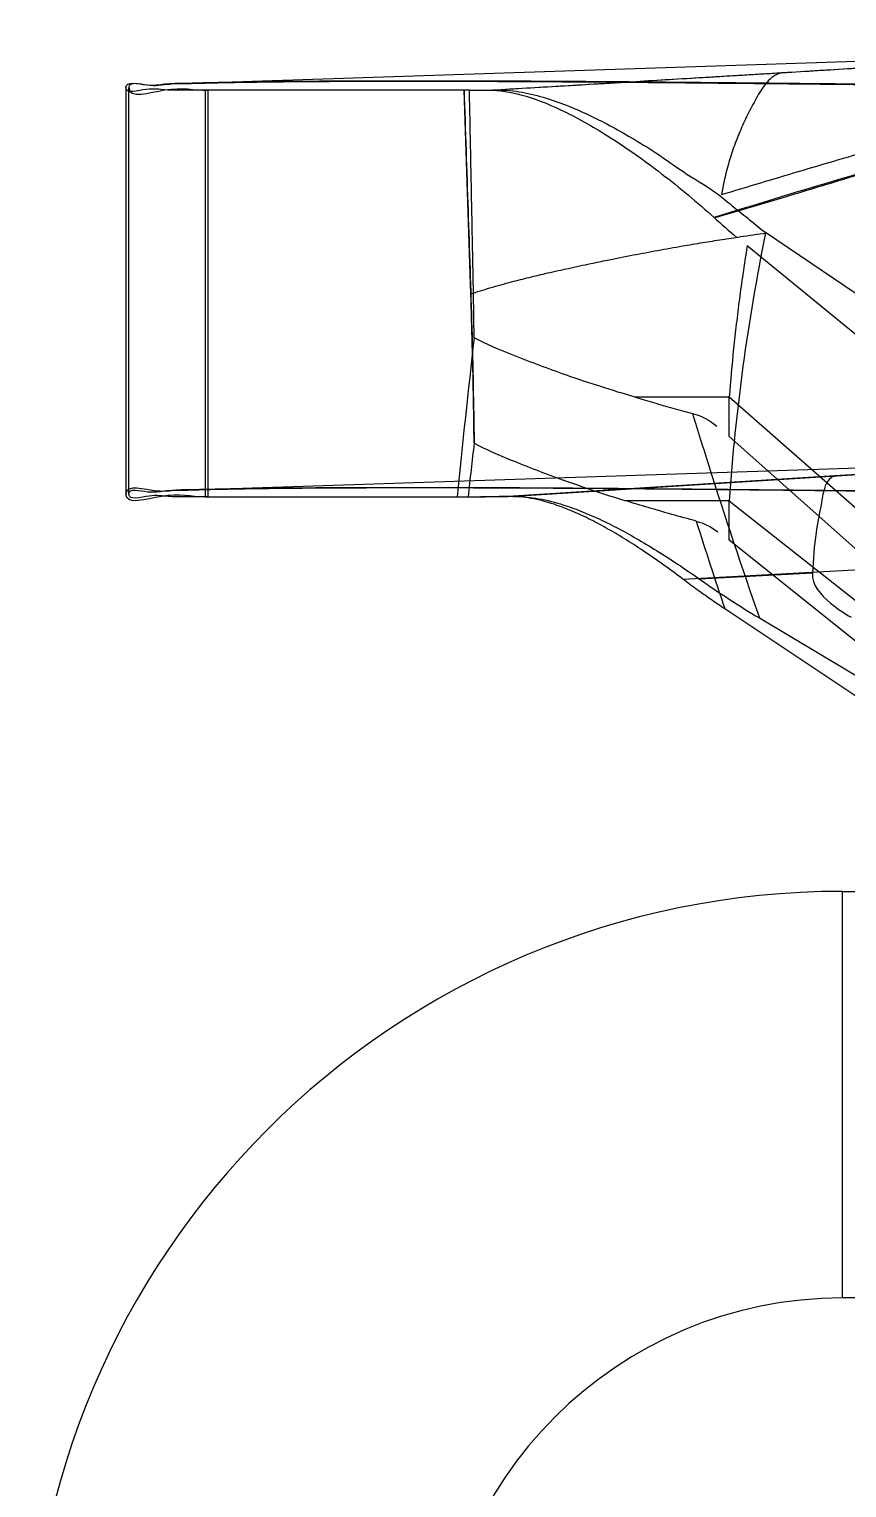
# Model space of a CAD drawing. Header units: millimetres. Extents: x 324 to 7054, y -67 to 2159.
# Drawn here: x 6309.58 to 6312.8, y 1078.73 to 1084.47 of the extents above; entities that cross this region are included whole.
import ezdxf

# ---------------------------------------------------------------- set-up
doc = ezdxf.new("R2010")
doc.units = ezdxf.units.MM
doc.header["$LTSCALE"] = 153.67
doc.layers.get('0').update_dxf_attribs({"linetype": 'CONTINUOUS'})
doc.layers.add('CONSTRUCTION_BODIES', color=7, linetype='CONTINUOUS')

msp = doc.modelspace()

# ---------------------------------------------------------------- linework, layer by layer
at = {"linetype": 'ByBlock'}
for p, q in [((6312.77862, 1081.07699), (6318.94295, 1081.07699)), ((6312.77862, 1079.47699), (6312.77862, 1081.07699)), ((6318.94862, 1079.47699), (6312.77862, 1079.47699))]:
    msp.add_line(p, q, dxfattribs=at)
for radius in [3.2, 1.6]:
    msp.add_arc((6312.77862, 1077.87699), radius, 90, 180, dxfattribs=at)
at = {"layer": 'CONSTRUCTION_BODIES', "linetype": 'ByBlock'}
for p, q in [((6312.9146, 1084.34527), (6310.29832, 1084.25917)), ((6309.95961, 1084.2406), (6309.95961, 1082.6406)), ((6309.9707, 1082.64066), (6309.9707, 1084.24066)), ((6311.3112, 1084.22971), (6310.27132, 1084.22971)), ((6310.27132, 1084.22971), (6310.27132, 1082.62963)), ((6310.28241, 1082.62971), (6310.28241, 1084.22963)), ((6311.31648, 1083.42806), (6311.28984, 1084.22971)), ((6316.1852, 1081.15315), (6312.47567, 1083.67002)), ((6316.04465, 1080.63734), (6312.40386, 1083.61705)), ((6312.33319, 1083.0217), (6311.96276, 1083.02139)), ((6316.98669, 1078.93797), (6312.33319, 1083.02162)), ((6312.33319, 1082.86659), (6312.33319, 1083.02162)), ((6312.33319, 1082.86659), (6316.98669, 1078.72971)), ((6312.92084, 1082.74555), (6310.29832, 1082.65917)), ((6311.47017, 1082.63097), (6313.1612, 1082.73829)), ((6312.74954, 1082.71228), (6311.48258, 1082.63186)), ((6313.16855, 1082.73765), (6312.74954, 1082.71228)), ((6310.27131, 1082.62971), (6311.30563, 1082.62971)), ((6312.3332, 1082.61413), (6311.92588, 1082.61413)), ((6312.33319, 1082.45911), (6312.33319, 1082.61413)), ((6312.3332, 1082.61413), (6316.98669, 1078.93797)), ((6316.98669, 1078.72971), (6312.33319, 1082.45911)), ((6312.15132, 1082.30579), (6312.95887, 1082.34928)), ((6312.66074, 1082.32955), (6312.21632, 1082.3059)), ((6312.31557, 1082.19014), (6317.51374, 1078.72971)), ((6312.45219, 1082.15291), (6318.17392, 1078.72971))]:
    msp.add_line(p, q, dxfattribs=at)
for centre, radius, start, end in [((6311.30938, 1093.43668), 9.20697, 270.011302, 270.478817), ((6311.32994, 1091.30771), 7.07768, 270.011543, 270.739517), ((6320.40008, 1082.05582), 8.08617, 168.500329, 176.040812), ((6370.95419, 1076.526), 60.00332, 173.5605738, 174.1616097), ((6368.41622, 1076.29805), 57.4605, 173.4612946, 173.6736429), ((6329.51412, 1087.98764), 18.1494, 197.486678, 198.628577), ((6314.41161, 1085.43227), 3.82013, 234.923727, 239.141793)]:
    msp.add_arc(centre, radius, start, end, dxfattribs=at)
for points, knots in [([(6315.68994, 1084.44323), (6315.41022, 1084.41734), (6314.86788, 1084.35969), (6314.03952, 1084.22494), (6313.18189, 1084.00311), (6312.58668, 1083.82705), (6312.27423, 1083.72846)], [0, 0, 0, 0, 0.2409258, 0.4676644, 0.7190042, 1, 1, 1, 1]), ([(6315.2556, 1084.47017), (6315.09322, 1084.45955), (6314.76896, 1084.43839), (6314.36402, 1084.41217), (6314.04099, 1084.39145), (6313.79954, 1084.37607), (6313.55865, 1084.36084), (6313.31827, 1084.34577), (6313.07834, 1084.33086), (6312.81877, 1084.31488), (6312.63916, 1084.30391), (6312.53939, 1084.29785)], [0, 0, 0, 0, 0.1793702, 0.3581779, 0.4472816, 0.5361721, 0.6248564, 0.7133415, 0.8016458, 0.8898334, 1, 1, 1, 1]), ([(6311.3863, 1084.23003), (6311.47472, 1084.23528), (6311.65142, 1084.24578), (6311.91623, 1084.26157), (6312.13661, 1084.27477), (6312.31268, 1084.28535), (6312.42313, 1084.29201), (6312.51208, 1084.29737), (6312.60204, 1084.30281), (6312.71447, 1084.30963), (6312.84935, 1084.31784), (6313.11923, 1084.33432), (6313.52463, 1084.35937), (6313.88504, 1084.38204), (6314.06551, 1084.3935)], [0, 0, 0, 0, 0.0990022, 0.1978321, 0.2964933, 0.3457565, 0.3949724, 0.4201649, 0.4453495, 0.4957033, 0.5460455, 0.5963834, 0.7978987, 1, 1, 1, 1]), ([(6309.95961, 1084.2406), (6309.95961, 1084.26798), (6310.0567, 1084.24064), (6310.1252, 1084.25729), (6310.21035, 1084.2563), (6310.28577, 1084.25895), (6310.3611, 1084.26035), (6310.44364, 1084.26185), (6310.53366, 1084.26307), (6310.63092, 1084.26406), (6310.73546, 1084.26474), (6310.84729, 1084.26524), (6310.96614, 1084.26553), (6311.0917, 1084.2656), (6311.20033, 1084.26549), (6311.29043, 1084.26529), (6311.36039, 1084.26509), (6311.43195, 1084.26483), (6311.50502, 1084.26452), (6311.57952, 1084.26414), (6311.6554, 1084.26369), (6311.73268, 1084.26317), (6311.81135, 1084.26259), (6311.89141, 1084.26195), (6311.97286, 1084.26126), (6312.05571, 1084.26053), (6312.13995, 1084.25975), (6312.2256, 1084.25895), (6312.31245, 1084.25811), (6312.40041, 1084.25726), (6312.48934, 1084.25639), (6312.57936, 1084.25551), (6312.67044, 1084.25462), (6312.7626, 1084.25365), (6312.85583, 1084.25263), (6312.95013, 1084.25157), (6313.04551, 1084.25046), (6313.14196, 1084.24934), (6313.23941, 1084.24819), (6313.33774, 1084.24704), (6313.43684, 1084.2459), (6313.53669, 1084.24477), (6313.63727, 1084.24367), (6313.73858, 1084.2426), (6313.84064, 1084.24158), (6313.94342, 1084.24062), (6314.04695, 1084.23968), (6314.15121, 1084.23876), (6314.25625, 1084.23785), (6314.36193, 1084.23696), (6314.46813, 1084.23608), (6314.57469, 1084.23522), (6314.68162, 1084.23438), (6314.78891, 1084.23356), (6314.89656, 1084.23276), (6315.00458, 1084.23197), (6315.11295, 1084.23119), (6315.22169, 1084.23048), (6315.2943, 1084.22987), (6315.33067, 1084.22971)], [0, 0, 0, 0, 0.0152953, 0.0317464, 0.0478665, 0.0604096, 0.074395, 0.0897983, 0.106555, 0.1246611, 0.1441183, 0.1649338, 0.1871133, 0.2104896, 0.2350543, 0.2477812, 0.2608045, 0.2741246, 0.2877421, 0.3016078, 0.3157337, 0.3301189, 0.3447633, 0.3596667, 0.3748293, 0.3902517, 0.4059344, 0.4218783, 0.4380844, 0.4544403, 0.4709972, 0.4877541, 0.5047108, 0.5218668, 0.5392223, 0.5567774, 0.5745324, 0.5924878, 0.6106442, 0.6289559, 0.6474056, 0.6659928, 0.684717, 0.7035781, 0.7225759, 0.7417107, 0.7609826, 0.7803921, 0.7999393, 0.8196408, 0.8394107, 0.8592485, 0.8791539, 0.8991266, 0.9191665, 0.9392737, 0.9594483, 0.9796903, 1, 1, 1, 1]), ([(6315.97069, 1084.22971), (6315.93143, 1084.22971), (6315.85298, 1084.22976), (6315.7354, 1084.22995), (6315.61804, 1084.23026), (6315.50088, 1084.23066), (6315.38392, 1084.23114), (6315.26717, 1084.23169), (6315.15062, 1084.23231), (6315.03428, 1084.233), (6314.91814, 1084.23374), (6314.80229, 1084.23453), (6314.68688, 1084.23537), (6314.57204, 1084.23626), (6314.45783, 1084.23718), (6314.34427, 1084.23814), (6314.23133, 1084.23914), (6314.11903, 1084.24017), (6314.00737, 1084.24123), (6313.89634, 1084.24233), (6313.78596, 1084.24346), (6313.67627, 1084.2446), (6313.56743, 1084.24575), (6313.45961, 1084.24691), (6313.35292, 1084.24805), (6313.24735, 1084.24917), (6313.1429, 1084.25027), (6313.03957, 1084.25136), (6312.93735, 1084.25244), (6312.83625, 1084.2535), (6312.73627, 1084.25454), (6312.63743, 1084.25556), (6312.53985, 1084.25656), (6312.44365, 1084.25754), (6312.34894, 1084.25849), (6312.25572, 1084.2594), (6312.16398, 1084.26028), (6312.07373, 1084.26113), (6311.98496, 1084.26192), (6311.89767, 1084.26266), (6311.81187, 1084.26334), (6311.72765, 1084.26392), (6311.64511, 1084.26441), (6311.56434, 1084.26486), (6311.48534, 1084.26523), (6311.40811, 1084.26553), (6311.33265, 1084.26577), (6311.25895, 1084.26594), (6311.18702, 1084.26604), (6311.11686, 1084.26609), (6311.04848, 1084.26606), (6310.96116, 1084.26595), (6310.857, 1084.26566), (6310.73811, 1084.26505), (6310.62731, 1084.2642), (6310.52461, 1084.2631), (6310.43014, 1084.26178), (6310.34433, 1084.26016), (6310.26692, 1084.25869), (6310.19086, 1084.2558), (6310.11346, 1084.25648), (6310.05144, 1084.24211), (6309.97075, 1084.26544), (6309.9707, 1084.24066)], [0, 0, 0, 0, 0.0196267, 0.0392192, 0.0587774, 0.0783014, 0.0977913, 0.1172471, 0.1366689, 0.1560566, 0.17541, 0.1947286, 0.2139726, 0.2331102, 0.2521417, 0.2710674, 0.2898874, 0.3086018, 0.3272105, 0.3457132, 0.3641092, 0.3823979, 0.4005535, 0.4185208, 0.4363007, 0.4538937, 0.4713002, 0.4885206, 0.505555, 0.5224034, 0.5390652, 0.5555399, 0.5718206, 0.5878518, 0.6036344, 0.6191692, 0.6344567, 0.6494973, 0.6642909, 0.6788372, 0.6931358, 0.7071856, 0.7209415, 0.7344012, 0.7475655, 0.7604352, 0.7730106, 0.7852917, 0.7972783, 0.8089697, 0.8203648, 0.831462, 0.852624, 0.8724352, 0.8909004, 0.9080184, 0.9237811, 0.9381182, 0.9509709, 0.9623481, 0.9766511, 0.9876095, 1, 1, 1, 1]), ([(6312.53898, 1084.29779), (6312.49346, 1084.29502), (6312.40524, 1084.28963), (6312.26906, 1084.28137), (6312.12456, 1084.27263), (6311.96677, 1084.26312), (6311.79492, 1084.25283), (6311.61233, 1084.24192), (6311.48573, 1084.23447), (6311.42114, 1084.23062)], [0, 0, 0, 0, 0.1221768, 0.2367847, 0.3654611, 0.5100034, 0.6602568, 0.8266454, 1, 1, 1, 1]), ([(6312.53936, 1084.29785), (6312.51703, 1084.29464), (6312.47599, 1084.26097), (6312.44, 1084.19906), (6312.40452, 1084.13317), (6312.37376, 1084.06548), (6312.34785, 1083.99797), (6312.32226, 1083.91592), (6312.30866, 1083.85671), (6312.30254, 1083.81897)], [0, 0, 0, 0, 0.1232444, 0.2627568, 0.3964256, 0.53054, 0.669017, 0.7911145, 1, 1, 1, 1]), ([(6310.27132, 1084.22971), (6310.2429, 1084.22971), (6310.19153, 1084.23082), (6310.1105, 1084.22859), (6310.04913, 1084.24192), (6309.95962, 1084.21381), (6309.95961, 1084.2406)], [0, 0, 0, 0, 0.2731088, 0.5030234, 0.7425205, 1, 1, 1, 1]), ([(6309.9707, 1084.24066), (6309.97062, 1084.19353), (6310.14983, 1084.2545), (6310.22553, 1084.22963), (6310.28241, 1084.22963)], [0, 0, 0, 0, 0.4531206, 1, 1, 1, 1]), ([(6311.28972, 1084.22971), (6311.29515, 1084.07156), (6311.30532, 1083.75924), (6311.32147, 1083.29652), (6311.32737, 1082.99181), (6311.32949, 1082.84133)], [0, 0, 0, 0, 0.3417777, 0.6749394, 1, 1, 1, 1]), ([(6311.32944, 1083.25554), (6311.3292, 1083.27894), (6311.32865, 1083.32767), (6311.32757, 1083.40173), (6311.32618, 1083.47768), (6311.32461, 1083.55362), (6311.32259, 1083.65485), (6311.32005, 1083.78139), (6311.31608, 1083.98144), (6311.31314, 1084.13088), (6311.3112, 1084.22971)], [0, 0, 0, 0, 0.0720598, 0.1500644, 0.2280317, 0.3059687, 0.3839062, 0.5397841, 0.6956655, 1, 1, 1, 1]), ([(6311.3863, 1084.23003), (6311.42926, 1084.23038), (6311.52766, 1084.21351), (6311.68521, 1084.1506), (6311.87049, 1084.04529), (6312.07211, 1083.90201), (6312.20746, 1083.78863), (6312.27423, 1083.72845)], [0, 0, 0, 0, 0.1243697, 0.2848627, 0.4894358, 0.7397862, 1, 1, 1, 1]), ([(6311.42129, 1084.23062), (6311.45379, 1084.23103), (6311.51898, 1084.2244), (6311.61348, 1084.20045), (6311.70407, 1084.16747), (6311.79011, 1084.12903), (6311.87495, 1084.08557), (6311.96376, 1084.0345), (6312.06336, 1083.97319), (6312.1694, 1083.89406), (6312.25209, 1083.8492), (6312.29067, 1083.81959)], [0, 0, 0, 0, 0.1000892, 0.2003474, 0.2996026, 0.3965601, 0.4903681, 0.5929523, 0.7119869, 0.8502343, 1, 1, 1, 1]), ([(6312.27423, 1083.72845), (6312.36985, 1083.75416), (6312.54877, 1083.80893), (6312.80207, 1083.88579), (6313.02795, 1083.95296), (6313.22973, 1084.01071), (6313.41116, 1084.06029), (6313.58254, 1084.10474), (6313.75915, 1084.14836), (6313.88194, 1084.17682), (6313.94745, 1084.19154)], [0, 0, 0, 0, 0.1710443, 0.3231612, 0.4573422, 0.5781283, 0.6857484, 0.782255, 0.8839919, 1, 1, 1, 1]), ([(6312.30254, 1083.81897), (6312.37791, 1083.84168), (6312.53003, 1083.88762), (6312.76054, 1083.95629), (6312.91606, 1084.00096), (6312.99464, 1084.02298)], [0, 0, 0, 0, 0.3272777, 0.6606904, 1, 1, 1, 1]), ([(6312.29067, 1083.81959), (6312.31148, 1083.80362), (6312.35137, 1083.76896), (6312.41517, 1083.71985), (6312.4561, 1083.68387), (6312.47908, 1083.66829)], [0, 0, 0, 0, 0.3256413, 0.6553403, 1, 1, 1, 1]), ([(6311.31648, 1083.42806), (6311.34146, 1083.43653), (6311.39474, 1083.45328), (6311.47142, 1083.47459), (6311.54744, 1083.49367), (6311.62187, 1083.51133), (6311.70263, 1083.52954), (6311.78097, 1083.54629), (6311.86611, 1083.56396), (6311.95374, 1083.58132), (6312.0521, 1083.59973), (6312.14326, 1083.61597), (6312.22791, 1083.63024), (6312.30381, 1083.64244), (6312.3871, 1083.65521), (6312.44508, 1083.66357), (6312.47908, 1083.66829)], [0, 0, 0, 0, 0.0665973, 0.1409431, 0.2008915, 0.2644496, 0.3340308, 0.4098952, 0.4666644, 0.5535499, 0.6354034, 0.7192855, 0.7872911, 0.8521202, 0.9133414, 1, 1, 1, 1]), ([(6312.40375, 1083.61704), (6312.39796, 1083.5802), (6312.38737, 1083.51053), (6312.37316, 1083.40821), (6312.36106, 1083.31046), (6312.34689, 1083.18179), (6312.33821, 1083.08555), (6312.33326, 1083.02162)], [0, 0, 0, 0, 0.1865704, 0.3525051, 0.5166857, 0.6792376, 1, 1, 1, 1]), ([(6311.32949, 1082.84133), (6311.32882, 1082.90543), (6311.32697, 1083.03472), (6311.32224, 1083.2303), (6311.31858, 1083.36177), (6311.31655, 1083.42806)], [0, 0, 0, 0, 0.3276995, 0.6609595, 1, 1, 1, 1]), ([(6311.96276, 1083.02161), (6311.87237, 1083.04881), (6311.71096, 1083.09989), (6311.50017, 1083.179), (6311.37885, 1083.22902), (6311.32943, 1083.25554)], [0, 0, 0, 0, 0.4190399, 0.7510211, 1, 1, 1, 1]), ([(6311.96276, 1083.02162), (6311.98701, 1083.01436), (6312.03643, 1083.00006), (6312.11187, 1082.97883), (6312.16305, 1082.9648), (6312.18908, 1082.95788)], [0, 0, 0, 0, 0.322974, 0.6563638, 1, 1, 1, 1]), ([(6312.18908, 1082.95788), (6312.20996, 1082.88894), (6312.29354, 1082.61929), (6312.38334, 1082.3516), (6312.4522, 1082.15292)], [0, 0, 0, 0, 0.2551474, 1, 1, 1, 1]), ([(6311.32949, 1082.84133), (6311.37651, 1082.81569), (6311.49103, 1082.76715), (6311.68952, 1082.69038), (6311.84107, 1082.64072), (6311.92583, 1082.61413)], [0, 0, 0, 0, 0.2515359, 0.5827277, 1, 1, 1, 1]), ([(6312.74959, 1082.71154), (6312.71131, 1082.70349), (6312.69594, 1082.5969), (6312.67012, 1082.47978), (6312.66394, 1082.38276), (6312.66074, 1082.32955)], [0, 0, 0, 0, 0.2952725, 0.5976125, 1, 1, 1, 1]), ([(6315.33067, 1082.62971), (6315.29427, 1082.62987), (6315.2216, 1082.63025), (6315.11278, 1082.6309), (6315.00432, 1082.63162), (6314.89622, 1082.6324), (6314.78849, 1082.63322), (6314.68112, 1082.63409), (6314.57411, 1082.63498), (6314.46747, 1082.6359), (6314.3612, 1082.63685), (6314.25539, 1082.63781), (6314.15018, 1082.6388), (6314.04568, 1082.6398), (6313.94193, 1082.64082), (6313.83891, 1082.64185), (6313.73662, 1082.64289), (6313.63507, 1082.64394), (6313.53425, 1082.64501), (6313.43417, 1082.64609), (6313.33482, 1082.64718), (6313.23624, 1082.64827), (6313.13854, 1082.64936), (6313.04183, 1082.65044), (6312.9462, 1082.65149), (6312.85165, 1082.65251), (6312.75818, 1082.65351), (6312.66579, 1082.65449), (6312.57448, 1082.65544), (6312.48425, 1082.65637), (6312.3951, 1082.65727), (6312.30702, 1082.65814), (6312.22013, 1082.65897), (6312.13452, 1082.65977), (6312.05032, 1082.66054), (6311.9675, 1082.66126), (6311.88608, 1082.66194), (6311.80605, 1082.66257), (6311.7274, 1082.66315), (6311.65015, 1082.66368), (6311.57429, 1082.66415), (6311.49991, 1082.66455), (6311.42708, 1082.66487), (6311.35587, 1082.66515), (6311.28626, 1082.66536), (6311.21825, 1082.66551), (6311.13075, 1082.66563), (6311.02538, 1082.66565), (6310.90383, 1082.66543), (6310.78904, 1082.665), (6310.68128, 1082.66435), (6310.58071, 1082.66349), (6310.48727, 1082.66245), (6310.40112, 1082.66111), (6310.32207, 1082.65986), (6310.24204, 1082.65736), (6310.15892, 1082.65818), (6310.07659, 1082.64269), (6309.95972, 1082.68134), (6309.95961, 1082.6406)], [0, 0, 0, 0, 0.020326, 0.0405842, 0.0607746, 0.0808975, 0.1009528, 0.1209407, 0.140861, 0.1607136, 0.1804981, 0.2002139, 0.219804, 0.2392566, 0.258572, 0.2777505, 0.2967924, 0.3156977, 0.3344663, 0.3530981, 0.3715925, 0.389949, 0.4081554, 0.4261594, 0.4439617, 0.4615628, 0.478963, 0.4961627, 0.5131616, 0.5299598, 0.5465566, 0.5629512, 0.5791482, 0.5950842, 0.6107599, 0.6261763, 0.6413337, 0.6562325, 0.6708728, 0.6852544, 0.6993768, 0.7132393, 0.7267937, 0.7400494, 0.7530072, 0.7656678, 0.7780314, 0.8018679, 0.8245132, 0.8459152, 0.86597, 0.8846929, 0.9020852, 0.9181427, 0.9328477, 0.9461154, 0.9633046, 0.9772484, 1, 1, 1, 1]), ([(6309.9707, 1082.64066), (6309.97071, 1082.66536), (6310.05119, 1082.64236), (6310.1131, 1082.65632), (6310.19047, 1082.65567), (6310.26659, 1082.6586), (6310.34412, 1082.66014), (6310.43017, 1082.66179), (6310.52498, 1082.66311), (6310.62814, 1082.66421), (6310.73945, 1082.66506), (6310.85891, 1082.66567), (6310.96358, 1082.66596), (6311.05133, 1082.66607), (6311.12005, 1082.66609), (6311.19055, 1082.66604), (6311.26284, 1082.66593), (6311.3369, 1082.66575), (6311.41273, 1082.66551), (6311.49034, 1082.6652), (6311.56972, 1082.66483), (6311.65088, 1082.66438), (6311.73371, 1082.66388), (6311.81812, 1082.66329), (6311.90401, 1082.66261), (6311.9914, 1082.66187), (6312.0803, 1082.66107), (6312.17069, 1082.66022), (6312.26259, 1082.65934), (6312.35599, 1082.65842), (6312.45089, 1082.65746), (6312.54731, 1082.65648), (6312.64499, 1082.65548), (6312.7438, 1082.65446), (6312.84358, 1082.65342), (6312.94444, 1082.65236), (6313.04637, 1082.65129), (6313.14938, 1082.6502), (6313.25346, 1082.6491), (6313.35862, 1082.64798), (6313.46485, 1082.64685), (6313.57216, 1082.6457), (6313.68044, 1082.64455), (6313.78955, 1082.64342), (6313.89937, 1082.64229), (6314.00987, 1082.6412), (6314.12104, 1082.64014), (6314.23288, 1082.63912), (6314.34539, 1082.63813), (6314.45858, 1082.63717), (6314.57244, 1082.63625), (6314.68698, 1082.63536), (6314.80225, 1082.63452), (6314.91809, 1082.63373), (6315.03433, 1082.63299), (6315.15075, 1082.63231), (6315.26735, 1082.63168), (6315.38413, 1082.63113), (6315.5011, 1082.63065), (6315.61824, 1082.63025), (6315.73556, 1082.62995), (6315.85306, 1082.62976), (6315.93146, 1082.62971), (6315.97069, 1082.62971)], [0, 0, 0, 0, 0.0123499, 0.0232787, 0.0375845, 0.048973, 0.0618455, 0.076212, 0.0920415, 0.1092358, 0.1277866, 0.1476922, 0.1689574, 0.1801097, 0.1915614, 0.2033107, 0.2153565, 0.2276981, 0.2403351, 0.2532675, 0.2664957, 0.2800203, 0.2938423, 0.3079048, 0.3222185, 0.3367826, 0.3515967, 0.3666606, 0.3819746, 0.3975391, 0.4133547, 0.4294224, 0.4457431, 0.4621912, 0.4788199, 0.4956283, 0.5126158, 0.529782, 0.547127, 0.5646509, 0.5823541, 0.6002369, 0.6183001, 0.6364888, 0.6547904, 0.6732044, 0.6917304, 0.7103684, 0.7291184, 0.7479806, 0.7669551, 0.7860424, 0.8052428, 0.8245826, 0.8439532, 0.8633543, 0.8827853, 0.9022462, 0.921737, 0.9412577, 0.9608084, 0.9803891, 1, 1, 1, 1]), ([(6310.27132, 1082.62963), (6310.21382, 1082.62963), (6310.13845, 1082.65492), (6309.95949, 1082.59409), (6309.95961, 1082.6406)], [0, 0, 0, 0, 0.5528368, 1, 1, 1, 1]), ([(6310.28241, 1082.62971), (6310.25399, 1082.62971), (6310.20262, 1082.63082), (6310.12159, 1082.62859), (6310.06022, 1082.64192), (6309.9707, 1082.61387), (6309.9707, 1082.64066)], [0, 0, 0, 0, 0.2731044, 0.5030155, 0.7425097, 1, 1, 1, 1]), ([(6311.26213, 1082.62971), (6311.28433, 1082.62971), (6311.33103, 1082.62987), (6311.40451, 1082.63062), (6311.4558, 1082.63139), (6311.48258, 1082.63186)], [0, 0, 0, 0, 0.3020951, 0.6355265, 1, 1, 1, 1]), ([(6312.15132, 1082.30579), (6312.12483, 1082.3257), (6312.0731, 1082.36373), (6311.99628, 1082.41686), (6311.92242, 1082.46446), (6311.851, 1082.50667), (6311.78069, 1082.54402), (6311.71217, 1082.5756), (6311.63683, 1082.6041), (6311.557, 1082.62538), (6311.4979, 1082.63122), (6311.47017, 1082.63091)], [0, 0, 0, 0, 0.1297734, 0.2513835, 0.365764, 0.4737882, 0.5761995, 0.6774287, 0.7690101, 0.8914183, 1, 1, 1, 1]), ([(6311.4826, 1082.63149), (6311.5125, 1082.63195), (6311.57595, 1082.62637), (6311.6617, 1082.6054), (6311.74224, 1082.5773), (6311.81576, 1082.54595), (6311.89166, 1082.50851), (6311.96928, 1082.46577), (6312.04929, 1082.41766), (6312.13215, 1082.36413), (6312.18787, 1082.32588), (6312.21632, 1082.3059)], [0, 0, 0, 0, 0.1102107, 0.2333616, 0.3245548, 0.4243924, 0.5277772, 0.6364232, 0.7508962, 0.8718533, 1, 1, 1, 1]), ([(6312.20345, 1082.53403), (6312.17126, 1082.54268), (6312.10821, 1082.56026), (6312.01566, 1082.58693), (6311.95531, 1082.60497), (6311.92583, 1082.61413)], [0, 0, 0, 0, 0.3461052, 0.6795235, 1, 1, 1, 1]), ([(6312.66074, 1082.32956), (6312.65725, 1082.28359), (6312.72178, 1082.21278), (6312.78525, 1082.17223), (6312.81353, 1082.15556)], [0, 0, 0, 0, 0.5840575, 1, 1, 1, 1]), ([(6312.1513, 1082.30625), (6312.16917, 1082.29283), (6312.20524, 1082.26642), (6312.26001, 1082.22773), (6312.29696, 1082.20253), (6312.31557, 1082.19014)], [0, 0, 0, 0, 0.3332025, 0.6665741, 1, 1, 1, 1])]:
    msp.add_open_spline(points, degree=3, knots=knots, dxfattribs=at)
for points in [[(6312.27423, 1083.72846), (6312.30351, 1083.70209), (6312.33281, 1083.67571), (6312.3633, 1083.65076)], [(6312.18908, 1082.95788), (6312.22384, 1082.94864), (6312.25745, 1082.93109), (6312.28432, 1082.90719)], [(6311.47019, 1082.63097), (6311.43227, 1082.63043), (6311.39434, 1082.62984), (6311.35642, 1082.62984)], [(6312.20345, 1082.53403), (6312.23412, 1082.52579), (6312.26411, 1082.51174), (6312.28889, 1082.49189)]]:
    msp.add_open_spline(points, degree=3, dxfattribs=at)

doc.saveas('drawing.dxf')
